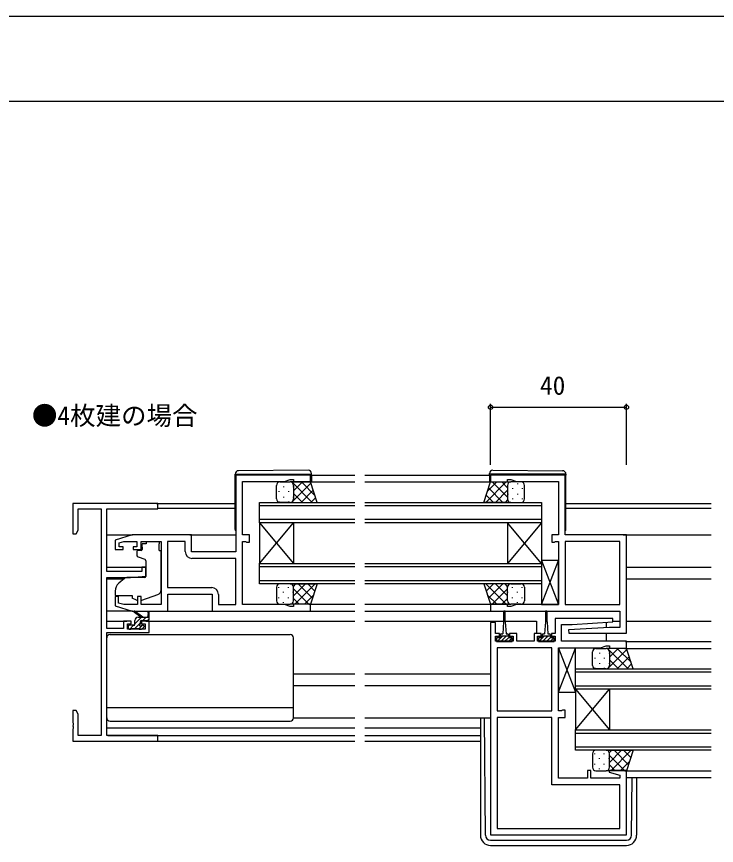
# Model space of a CAD drawing. Units: millimetres, scale not verified. Extents: x -437 to 438, y -281 to 279.
# Drawn here: x -140.3 to 65.7, y -0.3 to 243.7 of the extents above; entities that cross this region are included whole.
import ezdxf
from ezdxf.enums import TextEntityAlignment as Align

# ---------------------------------------------------------------- set-up
doc = ezdxf.new("R2010")
doc.units = ezdxf.units.MM
doc.header["$LTSCALE"] = 2
for name, color, linetype in [('0-1_USER1', 3, 'Continuous'), ('0-2_YKK_11', 7, 'Continuous'), ('0-3_YKK_12', 2, 'Continuous'), ('0-4_YKK_13', 4, 'Continuous'), ('0-6_YKK_D', 6, 'Continuous'), ('0-7_YKK_ZWAK', 7, 'Continuous')]:
    doc.layers.add(name, color=color, linetype=linetype)
doc.styles.add('ＭＳ ゴシック', font='')
doc.styles.get('ＭＳ ゴシック').set_extended_font_data('MS Gothic')

msp = doc.modelspace()

# ---------------------------------------------------------------- linework, layer by layer
at = {"layer": '0-2_YKK_11'}
for points in [[(-82.8, 68.7), (-53.8, 68.7), (-53.8, 70.7), (-58.8, 70.7), (-58.8, 70), (-59.8, 70), (-61.448, 70.6), (-73.8, 70.6), (-73.8, 89.2), (-72.946, 89.2), (-72.773, 89.1), (-72.6, 89), (-71.8, 89), (-71.8, 91.1), (-73.8, 91.1), (-73.8, 106.8), (-61.448, 106.8), (-59.8, 107.4), (-58.8, 107.4), (-58.8, 106.7), (-53.8, 106.7), (-53.8, 108.7), (-75.8, 108.7), (-75.8, 86.1), (-88.8, 86.1), (-88.8, 91.1), (-106.3, 91.1), (-111.3, 89.6), (-111.3, 86.8), (-109, 86.8), (-109, 87.6), (-110.1, 87.6), (-110.1, 88.812), (-108.805, 89.2), (-104.9, 89.2), (-104.9, 87.6), (-106, 87.6), (-106, 86.8), (-103.7, 86.8), (-103.7, 89.2)], [(-113.8, 98.77), (-98.8, 98.77), (-98.8, 100.4), (-123.8, 100.4), (-123.8, 91.4), (-122.8, 91.4), (-122.17, 92.491), (-122.17, 98.77), (-115.43, 98.77)], [(-115.43, 98.77), (-115.43, 32.03), (-122.17, 32.03), (-122.17, 38.309), (-122.8, 39.4), (-123.8, 39.4), (-123.8, 35.858), (-123.68, 35.675), (-123.68, 35.125), (-123.8, 34.942), (-123.8, 34.858), (-123.68, 34.675), (-123.68, 34.125), (-123.8, 33.942), (-123.8, 30.4), (-98.8, 30.4), (-98.8, 32.03), (-113.8, 32.03), (-113.8, 62.4), (-101.3, 62.4), (-101.3, 65.7), (-103.6, 65.7), (-103.6, 64.9), (-102.5, 64.9), (-102.5, 63.4), (-107.7, 63.4), (-107.7, 64.9), (-106.6, 64.9), (-106.6, 65.7), (-108.9, 65.7), (-108.9, 63.6), (-113.8, 63.6), (-113.8, 78.6), (-106.8, 78.6), (-102.3, 78.994), (-102.3, 81.6), (-103.5, 81.6), (-103.5, 80.3), (-113.8, 80.3), (-113.8, 98.77)], [(-103.7, 89.2), (-97.8, 89.2), (-97.8, 70.6), (-103.7, 70.6), (-103.7, 73), (-104.7, 73), (-104.7, 70.6), (-108.805, 70.6), (-110.3, 71.048), (-110.3, 73), (-111.3, 73), (-111.3, 70.2), (-106.3, 68.7), (-95.8, 68.7), (-95.8, 73.7), (-82.8, 73.7), (-82.8, 68.7)], [(-95.87, 89.2), (-95.87, 75.6), (-82.9, 75.6)], [(-90.7, 86.2), (-90.7, 89.2), (-95.87, 89.2)], [(-80.9, 73.6), (-80.9, 70.6), (-75.8, 70.6), (-75.8, 84.2), (-88.7, 84.2)], [(-0.8, 65.286), (-0.8, 2.786), (39.2, 2.786), (39.2, 21.786), (34.239, 21.786), (34.171, 21.263), (37.27, 20.433), (37.27, 19.486), (28.7, 19.486), (28.7, 21.786), (27.7, 21.786), (27.7, 19.486), (19.2, 19.486), (19.2, 37.386), (21.2, 37.386), (21.2, 39.486), (20.4, 39.486), (20.227, 39.386), (20.054, 39.286), (19.2, 39.286), (19.2, 57.886), (31.552, 57.886), (33.2, 58.486), (34.2, 58.486), (34.2, 57.786), (39.2, 57.786), (39.2, 59.786), (20.1, 59.786), (20.1, 64.786), (23.2, 64.786), (35.214, 65.516), (35.185, 66.486), (18.2, 66.486), (18.2, 62.086), (17.1, 62.086), (17.1, 61.286), (18.2, 61.286), (18.2, 59.786), (13, 59.786), (13, 61.286)], [(13, 61.286), (14.1, 61.286), (14.1, 62.086), (12, 62.086), (12, 59.786), (6.9, 59.786), (6.9, 62.086), (4.8, 62.086), (4.8, 61.286), (5.9, 61.286), (5.9, 59.786), (0.7, 59.786), (0.7, 61.286), (1.8, 61.286), (1.8, 62.086), (0.7, 62.086), (0.7, 65.286), (-0.8, 65.286)]]:
    msp.add_lwpolyline(points, dxfattribs=at)
for points in [[(-0.8, 68.7), (37.3, 68.7), (37.3, 63.9), (34.2, 63.9), (22.186, 63.17), (22.215, 62.2), (39.2, 62.2), (39.2, 91.1), (21.2, 91.1), (21.2, 108.7), (-0.8, 108.7), (-0.8, 106.7), (4.2, 106.7), (4.2, 107.4), (5.2, 107.4), (6.848, 106.8), (19.2, 106.8), (19.2, 91.1), (17.2, 91.1), (17.2, 89), (18, 89), (18.173, 89.1), (18.346, 89.2), (19.2, 89.2), (19.2, 70.6), (6.848, 70.6), (5.2, 70), (4.2, 70), (4.2, 70.7), (-0.8, 70.7)], [(21.2, 89.2), (21.2, 70.6), (37.3, 70.6), (37.3, 89.2)], [(17.2, 39.286), (17.2, 57.886), (1.1, 57.886), (1.1, 39.286)], [(1.1, 4.686), (37.3, 4.686), (37.3, 17.586), (17.2, 17.586), (17.2, 37.386), (1.1, 37.386)]]:
    msp.add_lwpolyline(points, close=True, dxfattribs=at)
for centre, start, end in [((-88.7, 86.2), 180.00001, 269.99999), ((-82.9, 73.6), 0.00001, 89.99999)]:
    msp.add_arc(centre, 2, start, end, dxfattribs=at)
at = {"layer": '0-3_YKK_12'}
for p, q in [((-53.5, 108.7), (-40.8, 108.7)), ((-37.8, 108.7), (-1.1, 108.7)), ((-54.3, 106.7), (-40.8, 106.7)), ((-37.8, 106.7), (1.7, 106.7)), ((-99.1, 100.4), (-76, 100.4)), ((-68.8, 100.7), (-40.8, 100.7)), ((-68.8, 94.7), (-68.8, 100.7)), ((-37.8, 100.7), (14.2, 100.7)), ((21.4, 100.4), (64.2, 100.4)), ((-98.8, 99), (-76, 99)), ((-40.8, 99.7), (-68.8, 99.7)), ((14.2, 99.7), (-37.8, 99.7)), ((21.4, 99), (64.2, 99)), ((-68.8, 95.7), (-40.8, 95.7)), ((-37.8, 95.7), (14.2, 95.7)), ((-68.8, 94.7), (-68.8, 82.7)), ((-68.8, 94.7), (-58.8, 82.7)), ((-68.8, 82.7), (-58.8, 94.7)), ((-40.8, 94.7), (-68.8, 94.7)), ((-58.8, 94.7), (-58.8, 82.7)), ((4.2, 94.7), (4.2, 82.7)), ((14.2, 94.7), (4.2, 82.7)), ((14.2, 82.7), (4.2, 94.7)), ((14.2, 94.7), (14.2, 82.7)), ((-113.8, 91.1), (-106.227, 91.1)), ((-89.3, 91.1), (-75.8, 91.1)), ((38.2, 91.1), (64.2, 91.1)), ((-113.8, 81.6), (-102.3, 81.6)), ((-68.8, 82.7), (-40.8, 82.7)), ((-68.8, 76.7), (-68.8, 82.7)), ((-40.8, 81.7), (-68.8, 81.7)), ((-37.8, 82.7), (14.2, 82.7)), ((14.2, 81.7), (-37.8, 81.7)), ((39.2, 81.6), (64.2, 81.6)), ((-113.8, 78.2), (-108.677, 78.2)), ((39.2, 78.2), (64.2, 78.2)), ((-68.8, 77.7), (-40.8, 77.7)), ((-40.8, 76.7), (-68.8, 76.7)), ((-37.8, 77.7), (14.2, 77.7)), ((-54.3, 70.7), (-40.8, 70.7)), ((-54.3, 68.7), (-40.8, 68.7)), ((-37.8, 70.7), (-0.32, 70.7)), ((-37.8, 68.7), (-0.5, 68.7)), ((-113.8, 65.7), (-107.9, 65.7)), ((-102.3, 65.7), (-40.8, 65.7)), ((-37.8, 65.7), (3.05, 65.7)), ((3.55, 65.7), (12.7, 65.7)), ((12.7, 65.7), (12.7, 61.954)), ((33.2, 65.308), (33.2, 63.839)), ((35.158, 65.7), (37.3, 65.7)), ((39.2, 65.7), (64.2, 65.7)), ((33.2, 62.2), (33.2, 59.7)), ((38.9, 59.7), (64.2, 59.7)), ((38.7, 57.7), (64.2, 57.7)), ((24.2, 51.7), (64.2, 51.7)), ((24.2, 45.7), (24.2, 51.7)), ((-58.8, 50.2), (-40.8, 50.2)), ((-37.8, 50.2), (-0.8, 50.2)), ((64.2, 50.7), (24.2, 50.7)), ((-58.8, 46.8), (-40.8, 46.8)), ((-37.8, 46.8), (-0.8, 46.8)), ((24.2, 46.7), (64.2, 46.7)), ((24.2, 45.7), (24.2, 33.7)), ((24.2, 45.7), (34.2, 33.7)), ((24.2, 33.7), (34.2, 45.7)), ((64.2, 45.7), (24.2, 45.7)), ((34.2, 45.7), (34.2, 33.7)), ((-113.8, 34.3), (-40.8, 34.3)), ((-37.8, 34.3), (-3.799, 34.3)), ((-113.5, 32.03), (-40.8, 32.03)), ((-37.8, 32.03), (-3.799, 32.03)), ((24.2, 33.7), (64.2, 33.7)), ((24.2, 27.7), (24.2, 33.7)), ((64.2, 32.7), (24.2, 32.7)), ((-99.1, 30.4), (-40.8, 30.4)), ((-37.8, 30.4), (-3.799, 30.4)), ((24.2, 28.7), (64.2, 28.7)), ((64.2, 27.7), (24.2, 27.7)), ((38.7, 21.7), (64.2, 21.7)), ((39.2, 19.7), (64.2, 19.7))]:
    msp.add_line(p, q, dxfattribs=at)
for points in [[(14.2, 100.7), (14.2, 94.7), (-37.8, 94.7)], [(14.2, 82.7), (14.2, 76.7), (-37.8, 76.7)]]:
    msp.add_lwpolyline(points, dxfattribs=at)
at = {"layer": '0-4_YKK_13'}
for p, q in [((-54.509, 110.188), (-75.009, 110.009)), ((-0.091, 110.188), (20.409, 110.009)), ((-76, 109), (-76, 108.7)), ((-76, 92.7), (-76, 109)), ((-75.504, 109), (-54.004, 109)), ((-54.004, 109), (-53.5, 109)), ((-53.5, 109), (-53.5, 109.188)), ((-53.5, 108.7), (-53.5, 109)), ((-53.5, 108.7), (-53.5, 106.7)), ((-1.1, 109), (-1.1, 109.188)), ((-0.596, 109), (-1.1, 109)), ((-1.1, 108.7), (-1.1, 109)), ((-1.1, 108.7), (-1.1, 106.7)), ((20.904, 109), (-0.596, 109)), ((21.4, 109), (21.4, 108.7)), ((21.4, 92.7), (21.4, 109)), ((-63.8, 101.7), (-63.8, 105.7)), ((-62.8, 106.7), (-59.8, 106.7)), ((-61.72, 105.38), (-61.72, 105.18)), ((-59.38, 100.7), (-53.695, 106.385)), ((-59.332, 106.7), (-53.332, 100.7)), ((-59.221, 106.515), (-59.037, 106.7)), ((-58.89, 105.38), (-58.89, 105.18)), ((-58.8, 104.108), (-56.208, 106.7)), ((-58.8, 105.7), (-58.8, 101.7)), ((-58.8, 105.7), (-58.8, 101.7)), ((-56.503, 106.7), (-52.448, 102.645)), ((3.832, 106.7), (-2.168, 100.7)), ((1.003, 106.7), (-1.702, 103.995)), ((2.851, 100.7), (-1.387, 104.939)), ((4.2, 102.18), (-0.32, 106.7)), ((4.2, 105.008), (2.508, 106.7)), ((4.2, 105.7), (4.2, 101.7)), ((4.2, 105.7), (4.2, 101.7)), ((4.29, 106.115), (4.29, 106.08)), ((8.2, 106.7), (5.2, 106.7)), ((7.12, 106.28), (7.12, 106.08)), ((9.2, 101.7), (9.2, 105.7)), ((-63.135, 103.965), (-63.135, 103.765)), ((-60.305, 103.965), (-60.305, 103.765)), ((-58.8, 103.34), (-56.16, 100.7)), ((-56.551, 100.7), (-52.988, 104.264)), ((0.023, 100.7), (-2.094, 102.817)), ((4.2, 104.24), (0.66, 100.7)), ((4.29, 103.25), (4.29, 103.05)), ((5.705, 104.865), (5.705, 104.665)), ((7.12, 103.25), (7.12, 103.05)), ((8.535, 104.865), (8.535, 104.665)), ((-63.135, 100.935), (-63.135, 100.758)), ((-59.8, 100.7), (-62.8, 100.7)), ((-61.72, 102.35), (-61.72, 102.15)), ((-60.305, 100.935), (-60.305, 100.735)), ((-59.194, 100.905), (-58.989, 100.7)), ((-58.89, 102.35), (-58.89, 102.15)), ((-53.723, 100.7), (-52.281, 102.142)), ((4.233, 101.445), (3.489, 100.7)), ((5.2, 100.7), (8.2, 100.7)), ((5.705, 101.835), (5.705, 101.635)), ((8.535, 101.835), (8.535, 101.635)), ((-102.2, 88.5), (-103.37, 88.5)), ((-103.37, 87.5), (-103.37, 88.5)), ((-102.2, 89.17), (-98.4, 89.17)), ((-102.2, 89.17), (-102.2, 88.5)), ((-98.4, 89.17), (-98.4, 88.5)), ((-98.4, 87.5), (-98.4, 88.5)), ((-104.9, 86.2), (-104.9, 85.15)), ((-103.67, 86.5), (-104.6, 86.5)), ((-103.37, 87.5), (-103.37, 86.8)), ((-98.4, 86.5), (-98.4, 87.5)), ((-98.4, 86.5), (-97.8, 86.5)), ((-97.8, 74.945), (-97.8, 86.5)), ((-104.571, 84.68), (-102.571, 83.952)), ((-102.3, 83.504), (-102.3, 78.897)), ((14.2, 70.6), (19.2, 83.6)), ((14.2, 83.6), (19.2, 70.6)), ((-108.537, 78.317), (-110.228, 76.898)), ((-102.517, 78.598), (-107.903, 78.551)), ((-63.8, 75.7), (-63.8, 71.7)), ((-63.135, 75.565), (-63.135, 75.765)), ((-59.8, 76.7), (-62.8, 76.7)), ((-60.305, 75.565), (-60.305, 75.765)), ((-58.833, 75.955), (-58.089, 76.7)), ((-58.8, 73.16), (-55.26, 76.7)), ((-58.8, 71.7), (-58.8, 75.7)), ((-58.8, 71.7), (-58.8, 75.7)), ((-58.432, 70.7), (-52.432, 76.7)), ((-57.451, 76.7), (-53.213, 72.461)), ((-54.623, 76.7), (-52.506, 74.583)), ((3.832, 70.7), (-2.168, 76.7)), ((0.023, 76.7), (-2.094, 74.583)), ((2.851, 76.7), (-1.387, 72.461)), ((4.2, 73.16), (0.66, 76.7)), ((4.233, 75.955), (3.489, 76.7)), ((4.2, 71.7), (4.2, 75.7)), ((4.2, 71.7), (4.2, 75.7)), ((5.2, 76.7), (8.2, 76.7)), ((5.705, 75.565), (5.705, 75.765)), ((8.535, 75.565), (8.535, 75.742)), ((9.2, 75.7), (9.2, 71.7)), ((-111.3, 74.6), (-111.3, 73.3)), ((-103.428, 71.859), (-98.791, 73.534)), ((-61.72, 74.15), (-61.72, 74.35)), ((-58.89, 74.15), (-58.89, 74.35)), ((-58.8, 75.22), (-54.28, 70.7)), ((-55.603, 70.7), (-52.898, 73.405)), ((1.003, 70.7), (-1.702, 73.405)), ((4.2, 75.22), (-0.32, 70.7)), ((4.29, 74.15), (4.29, 74.35)), ((7.12, 74.15), (7.12, 74.35)), ((-106.3, 73), (-106.3, 72.503)), ((-104.994, 71.894), (-106.3, 72.503)), ((-63.135, 72.535), (-63.135, 72.735)), ((-61.72, 71.12), (-61.72, 71.32)), ((-60.305, 72.535), (-60.305, 72.735)), ((-58.89, 71.285), (-58.89, 71.32)), ((-58.8, 72.392), (-57.108, 70.7)), ((4.2, 72.392), (2.508, 70.7)), ((4.29, 71.285), (4.29, 71.32)), ((5.705, 72.535), (5.705, 72.735)), ((7.12, 71.12), (7.12, 71.32)), ((8.535, 72.535), (8.535, 72.735)), ((-106.227, 68.7), (-113.8, 68.7)), ((-103.2, 66.9), (-105.418, 68.583)), ((-96.3, 68.7), (-82.3, 68.7)), ((-62.8, 70.7), (-59.8, 70.7)), ((3.05, 68.45), (3.05, 65.5)), ((3.55, 65.5), (3.55, 68.45)), ((8.2, 70.7), (5.2, 70.7)), ((15.35, 68.45), (15.35, 65.5)), ((15.85, 65.5), (15.85, 68.45)), ((-103.8, 66.9), (-105.619, 68.301)), ((-105.5, 64.933), (-103.533, 66.9)), ((-105.5, 64.8), (-105.5, 65.9)), ((-105.344, 66.436), (-105.036, 66.744)), ((-104.5, 66.9), (-101.3, 66.9)), ((-103.6, 65.9), (-101.6, 65.9)), ((-103.186, 65.9), (-102.186, 66.9)), ((-101.839, 65.9), (-101.3, 66.439)), ((-101.6, 68.026), (-101.799, 66.9)), ((-101.3, 66.2), (-101.3, 68.199)), ((-107.5, 64.2), (-107.5, 63.7)), ((-107.484, 64.296), (-107.296, 64.484)), ((-105.8, 64.5), (-107.2, 64.5)), ((-107.033, 63.4), (-105.933, 64.5)), ((-106.5, 63.6), (-104.4, 63.6)), ((-105.486, 63.6), (-103.9, 65.186)), ((-104.308, 63.431), (-103.239, 64.5)), ((-103.9, 64.961), (-103.9, 65.6)), ((-103.1, 64.5), (-103.439, 64.5)), ((-103.388, 63.488), (-102.888, 63.988)), ((3.05, 65.5), (2.8, 62)), ((3.55, 65.5), (3.8, 62)), ((15.35, 65.5), (15.1, 62)), ((15.85, 65.5), (16.1, 62)), ((-112.8, 61.8), (-59.8, 61.8)), ((-107.2, 63.4), (-106.7, 63.4)), ((-104.2, 63.4), (-103.6, 63.4)), ((2.71, 61.3), (1.11, 59.7)), ((2.05, 60.8), (2.05, 61.6)), ((4.55, 61.3), (2.05, 61.3)), ((2.45, 62), (2.8, 62)), ((3.8, 62), (4.15, 62)), ((4.55, 61.6), (4.55, 60.8)), ((15.01, 61.3), (13.41, 59.7)), ((14.35, 60.8), (14.35, 61.6)), ((16.85, 61.3), (14.35, 61.3)), ((14.75, 62), (15.1, 62)), ((16.1, 62), (16.45, 62)), ((16.85, 61.6), (16.85, 60.8)), ((-113.8, 37.3), (-113.8, 60.8)), ((-58.8, 37.3), (-58.8, 60.8)), ((1.088, 60.8), (1, 60.712)), ((4.55, 60.895), (3.355, 59.7)), ((5.578, 60.8), (4.478, 59.7)), ((13.388, 60.8), (13.3, 60.712)), ((16.85, 60.895), (15.655, 59.7)), ((17.878, 60.8), (16.778, 59.7)), ((19.2, 44.8), (24.2, 57.8)), ((19.2, 57.8), (24.2, 44.8)), ((29.2, 52.7), (29.2, 56.7)), ((30.2, 57.7), (33.2, 57.7)), ((31.28, 56.38), (31.28, 56.18)), ((33.62, 51.7), (39.305, 57.385)), ((33.668, 57.7), (39.668, 51.7)), ((33.779, 57.515), (33.963, 57.7)), ((34.11, 56.38), (34.11, 56.18)), ((34.2, 55.108), (36.792, 57.7)), ((34.2, 56.7), (34.2, 52.7)), ((34.2, 56.7), (34.2, 52.7)), ((36.497, 57.7), (40.552, 53.645)), ((29.865, 54.965), (29.865, 54.765)), ((32.695, 54.965), (32.695, 54.765)), ((34.2, 54.34), (36.84, 51.7)), ((36.449, 51.7), (40.012, 55.264)), ((29.865, 51.935), (29.865, 51.758)), ((33.2, 51.7), (30.2, 51.7)), ((31.28, 53.35), (31.28, 53.15)), ((32.695, 51.935), (32.695, 51.735)), ((33.806, 51.905), (34.011, 51.7)), ((34.11, 53.35), (34.11, 53.15)), ((39.277, 51.7), (40.719, 53.142)), ((-113.8, 40.34), (-58.8, 40.34)), ((-58.8, 37.3), (-40.8, 37.3)), ((-58.8, 37.3), (-40.8, 37.3)), ((-37.8, 37.3), (-0.8, 37.3)), ((-37.8, 37.3), (-10.689, 37.3)), ((-3.799, 37.3), (-3.799, 2.703)), ((-2.311, 2.691), (-2.584, 37.3)), ((-112.8, 36.3), (-59.8, 36.3)), ((33.2, 27.7), (30.2, 27.7)), ((34.167, 26.955), (34.911, 27.7)), ((34.2, 24.16), (37.74, 27.7)), ((34.568, 21.7), (40.568, 27.7)), ((35.549, 27.7), (39.787, 23.461)), ((38.377, 27.7), (40.494, 25.583)), ((29.2, 26.7), (29.2, 22.7)), ((29.865, 26.565), (29.865, 26.765)), ((31.28, 25.15), (31.28, 25.35)), ((32.695, 26.565), (32.695, 26.765)), ((34.11, 25.15), (34.11, 25.35)), ((34.2, 22.7), (34.2, 26.7)), ((34.2, 22.7), (34.2, 26.7)), ((34.2, 26.22), (38.72, 21.7)), ((37.397, 21.7), (40.102, 24.405)), ((29.865, 23.535), (29.865, 23.735)), ((31.28, 22.12), (31.28, 22.32)), ((32.695, 23.535), (32.695, 23.735)), ((34.11, 22.285), (34.11, 22.32)), ((34.2, 23.392), (35.892, 21.7)), ((30.2, 21.7), (33.2, 21.7)), ((40.712, 2.691), (40.847, 19.7)), ((42.201, 19.7), (42.201, 2.703)), ((-0.811, 1.203), (39.212, 1.203)), ((-0.799, -0.297), (39.201, -0.297))]:
    msp.add_line(p, q, dxfattribs=at)
for points in [[(-76, 109.009), (-76, 109), (-75.504, 109)], [(21.4, 109.009), (21.4, 109), (20.904, 109)], [(-59.8, 100.7), (-51.8, 100.7), (-53.8, 106.7), (-59.8, 106.7)], [(5.2, 100.7), (-2.8, 100.7), (-0.8, 106.7), (5.2, 106.7)], [(-59.8, 76.7), (-51.8, 76.7), (-53.8, 70.7), (-59.8, 70.7)], [(5.2, 76.7), (-2.8, 76.7), (-0.8, 70.7), (5.2, 70.7)], [(-111.3, 73.3), (-106.3, 73.3), (-106.3, 73)], [(3.833, 61.3), (3.3, 60.767), (2.233, 59.7)], [(16.133, 61.3), (15.6, 60.767), (14.533, 59.7)], [(2.05, 60.8), (1, 60.8), (1, 59.7), (5.6, 59.7), (5.6, 60.8), (4.55, 60.8)], [(14.35, 60.8), (13.3, 60.8), (13.3, 59.7), (17.9, 59.7), (17.9, 60.8), (16.85, 60.8)], [(33.2, 51.7), (41.2, 51.7), (39.2, 57.7), (33.2, 57.7)], [(33.2, 27.7), (41.2, 27.7), (39.2, 21.7), (33.2, 21.7)]]:
    msp.add_lwpolyline(points, dxfattribs=at)
for points in [[(14.2, 70.6), (19.2, 70.6), (19.2, 83.6), (14.2, 83.6)], [(19.2, 44.8), (24.2, 44.8), (24.2, 57.8), (19.2, 57.8)]]:
    msp.add_lwpolyline(points, close=True, dxfattribs=at)
for centre, radius, start, end in [((-75, 109.009), 1, 90.5, 180), ((-54.5, 109.188), 1, 0, 90.5), ((-0.1, 109.188), 1, 89.5, 180), ((20.4, 109.009), 1, 0, 89.5), ((-62.8, 105.7), 1, 89.9999, 179.9999), ((-59.8, 105.7), 1, 359.9999, 89.9999), ((-59.8, 105.7), 1, 359.9999, 89.9999), ((5.2, 105.7), 1, 90.0001, 180.0001), ((5.2, 105.7), 1, 90.0001, 180.0001), ((8.2, 105.7), 1, 0.0001, 90.0001), ((-62.8, 101.7), 1, 179.9999, 269.9999), ((-59.8, 101.7), 1, 269.9999, 359.9999), ((-59.8, 101.7), 1, 269.9999, 359.9999), ((5.2, 101.7), 1, 180.0001, 270.0001), ((5.2, 101.7), 1, 180.0001, 270.0001), ((8.2, 101.7), 1, 270.0001, 0.0001), ((-75.5, 92.7), 0.5, 180, 233.13017), ((20.9, 92.7), 0.5, 306.86983, 0), ((-104.6, 86.2), 0.3, 90, 180), ((-103.67, 86.8), 0.3, 270, 0), ((-104.4, 85.15), 0.5, 180, 250), ((-102.8, 83.504), 0.5, 0, 70), ((-107.894, 77.551), 1, 90.5, 130), ((-102.6, 78.897), 0.3, 270.5, 0), ((-108.3, 74.6), 3, 130, 180), ((-62.8, 75.7), 1, 90.0001, 180.0001), ((-59.8, 75.7), 1, 0.0001, 90.0001), ((-59.8, 75.7), 1, 0.0001, 90.0001), ((5.2, 75.7), 1, 89.9999, 179.9999), ((5.2, 75.7), 1, 89.9999, 179.9999), ((8.2, 75.7), 1, 359.9999, 89.9999), ((-99.3, 74.945), 1.5, 289.85326, 0), ((-104.571, 72.8), 1, 245, 262.59308), ((-103.768, 72.8), 1, 273.88684, 289.85326), ((-62.8, 71.7), 1, 180.0001, 270.0001), ((-59.8, 71.7), 1, 270.0001, 0.0001), ((-59.8, 71.7), 1, 270.0001, 0.0001), ((5.2, 71.7), 1, 179.9999, 269.9999), ((5.2, 71.7), 1, 179.9999, 269.9999), ((8.2, 71.7), 1, 269.9999, 359.9999), ((-105.6, 68.5), 0.2, 24.41711, 264.41711), ((-101.5, 68.199), 0.2, 360, 240), ((3.3, 68.45), 0.25, 0, 180), ((15.6, 68.45), 0.25, 0, 180), ((-104.5, 65.9), 1, 90, 180), ((-103.6, 65.6), 0.3, 90, 180), ((-101.6, 66.2), 0.3, 270, 360), ((-107.2, 64.2), 0.3, 90, 180), ((-107.2, 63.7), 0.3, 180, 270), ((-106.7, 63.6), 0.2, 270, 360), ((-105.8, 64.8), 0.3, 270, 360), ((-104.2, 63.6), 0.2, 180, 270), ((-103.9, 64.5), 0.25, 123.05573, 326.94427), ((-104.2, 64.961), 0.3, 303.05573, 360), ((-103.439, 64.2), 0.3, 90, 146.94427), ((-103.6, 63.7), 0.3, 270, 315), ((-103.1, 64.2), 0.3, 315, 90), ((-112.8, 60.8), 1, 90, 180), ((-59.8, 60.8), 1, 0, 90), ((2.45, 61.6), 0.4, 90, 180), ((4.15, 61.6), 0.4, 0, 90), ((14.75, 61.6), 0.4, 90, 180), ((16.45, 61.6), 0.4, 0, 90), ((30.2, 56.7), 1, 89.9999, 179.9999), ((33.2, 56.7), 1, 359.9999, 89.9999), ((33.2, 56.7), 1, 359.9999, 89.9999), ((30.2, 52.7), 1, 179.9999, 269.9999), ((33.2, 52.7), 1, 269.9999, 359.9999), ((33.2, 52.7), 1, 269.9999, 359.9999), ((-112.8, 37.3), 1, 180, 270), ((-59.8, 37.3), 1, 270, 0), ((30.2, 26.7), 1, 90.0001, 180.0001), ((33.2, 26.7), 1, 0.0001, 90.0001), ((33.2, 26.7), 1, 0.0001, 90.0001), ((30.2, 22.7), 1, 180.0001, 270.0001), ((33.2, 22.7), 1, 270.0001, 0.0001), ((33.2, 22.7), 1, 270.0001, 0.0001), ((-0.799, 2.703), 3, 180, 270), ((-0.811, 2.703), 1.5, 180.45233, 270), ((39.201, 2.703), 3, 270, 0), ((39.212, 2.703), 1.5, 270, 359.54767)]:
    msp.add_arc(centre, radius, start, end, dxfattribs=at)
at = {"layer": '0-6_YKK_D'}
for p, q in [((-0.8, 111.7), (-0.8, 129.7)), ((39.2, 111.7), (39.2, 129.7)), ((-0.8, 128.7), (39.2, 128.7))]:
    msp.add_line(p, q, dxfattribs=at)
for centre in [(-0.8, 128.7), (39.2, 128.7)]:
    msp.add_circle(centre, 0.637, dxfattribs=at)
at = {"layer": '0-7_YKK_ZWAK'}
for p, q in [((438.2, 243.7), (-436.8, 243.7)), ((438.2, 218.7), (-436.8, 218.7))]:
    msp.add_line(p, q, dxfattribs=at)

# ---------------------------------------------------------------- texts
at = {"layer": '0-1_USER1', "style": 'ＭＳ ゴシック'}
msp.add_text('●4枚建の場合', height=5.499, dxfattribs=at).set_placement((-135.823, 121.836), align=Align.BOTTOM_LEFT)
at = {"layer": '0-6_YKK_D', "style": 'ＭＳ ゴシック'}
msp.add_text('40', height=5.499, dxfattribs=at).set_placement((13.745, 130.7), align=Align.BOTTOM_LEFT)

doc.saveas('drawing.dxf')
